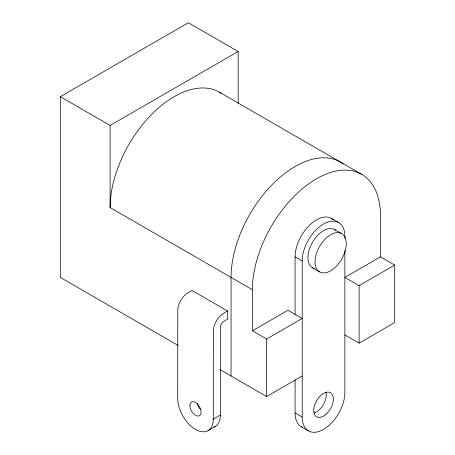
<?xml version="1.0" encoding="UTF-8"?>
<svg xmlns="http://www.w3.org/2000/svg" width="455" height="455" viewBox="0 0 455 455"><rect width="100%" height="100%" fill="white"/><g stroke="black" fill="none" stroke-linecap="round" stroke-linejoin="round"><path stroke-width="0.68" d="M178.235 345.499L60.31 277.413L60.31 96.682L188.37 22.75L238.17 51.5L238.17 103.2M60.31 96.682L110.116 125.438L238.17 51.5M227.5 310.964L222.546 313.91A15.112 8.725 -60 0 0 213.35 329.847L213.27 419.123A25.156 14.52 60 0 1 195.485 429.389A25.156 14.52 60 0 1 177.7 398.586L177.774 309.309A15.112 8.725 -60 0 1 186.977 293.373L191.93 290.426L227.5 310.964L227.5 319.177L223.945 321.23A5.033 2.906 -60 0 0 220.385 327.395L220.385 415.017A25.156 14.52 60 0 1 214.038 427.08M252.4 330.808L287.969 310.27L302.2 318.489L266.63 339.026L252.4 330.808L252.4 289.733A90.551 52.279 -60 0 1 316.43 178.832A90.551 52.279 -60 0 1 380.46 215.801L380.46 256.876L344.884 277.413L359.114 285.626L394.69 265.089L394.69 322.595L359.114 343.133L344.884 334.92M213.27 419.123L220.385 415.017M220.004 369.608L266.63 396.533L302.2 375.995M208.06 430.635L215.175 426.528M219.418 92.2L361.708 174.35M331.519 218.411L338.634 222.523M334.579 229.542L341.694 233.648A22.073 12.746 -60 0 1 334.698 267.847A22.073 12.746 -60 0 1 315.582 256.808A22.073 12.746 -60 0 1 341.694 233.648M380.46 256.876L394.69 265.089M333.117 219.555A30.184 17.427 -60 0 0 309.377 225.362A30.184 17.427 -60 0 0 295.085 256.876L302.2 260.982L302.2 417.07A30.184 17.427 -60 0 0 323.545 429.389A30.184 17.427 -60 0 0 344.884 392.426L344.884 250.529M312.505 267.779L319.62 271.885M110.116 125.438L110.116 207.588L252.4 289.733M295.085 379.868L295.085 412.958L302.2 417.07M301.335 426.779L308.45 430.885M359.114 285.626L359.114 343.133M344.884 238.465L344.884 236.338A30.184 17.427 -60 0 0 323.545 224.014A30.184 17.427 -60 0 0 302.2 260.982M295.085 256.876L295.085 314.871M266.63 339.026L266.63 396.533M231.055 375.995L231.055 277.413A90.551 52.279 -60 0 1 272.534 184.269A90.551 52.279 -60 0 1 343.224 163.902M110.116 207.588A90.551 52.279 -60 0 1 150.804 115.246A90.551 52.279 -60 0 1 221.158 93.286M200.689 409.71A7.906 4.567 60 0 1 197.197 403.301M302.501 427.353A30.184 17.427 -60 0 1 295.085 412.958M325.911 392.227A13.883 8.014 -60 0 1 313.887 413.055M314.371 268.541A22.073 12.746 -60 0 1 312.221 242.794A22.073 12.746 -60 0 1 335.671 230.315M189.894 405.627A7.906 4.567 60 0 0 198.283 416.058A7.906 4.567 60 0 0 198.283 404.876A7.906 4.567 60 0 0 189.894 405.627M326.087 414.226A13.883 8.014 -60 0 0 330.484 392.722A13.883 8.014 -60 0 0 314.058 407.288A13.883 8.014 -60 0 0 326.087 414.226"/></g></svg>
